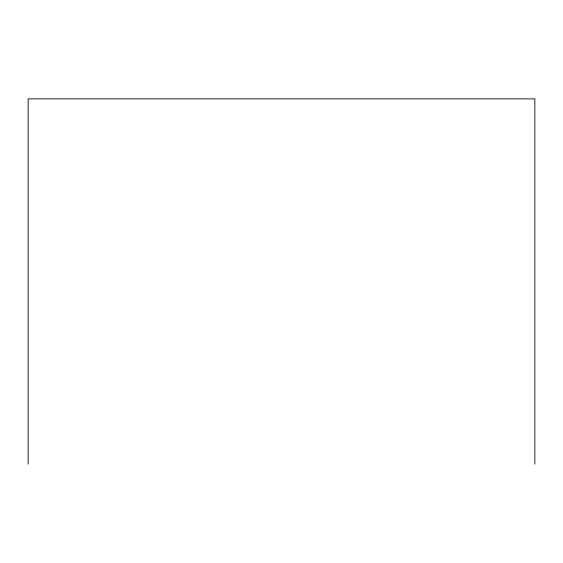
<?xml version="1.0" encoding="UTF-8"?>
<svg xmlns="http://www.w3.org/2000/svg" width="563" height="563" viewBox="0 0 563 563"><rect width="100%" height="100%" fill="white"/><g stroke="black" fill="none" stroke-linecap="round" stroke-linejoin="round"><path stroke-width="0.84" d="M534.85 464.116L534.85 98.884L28.15 98.884L28.15 464.116"/></g></svg>
